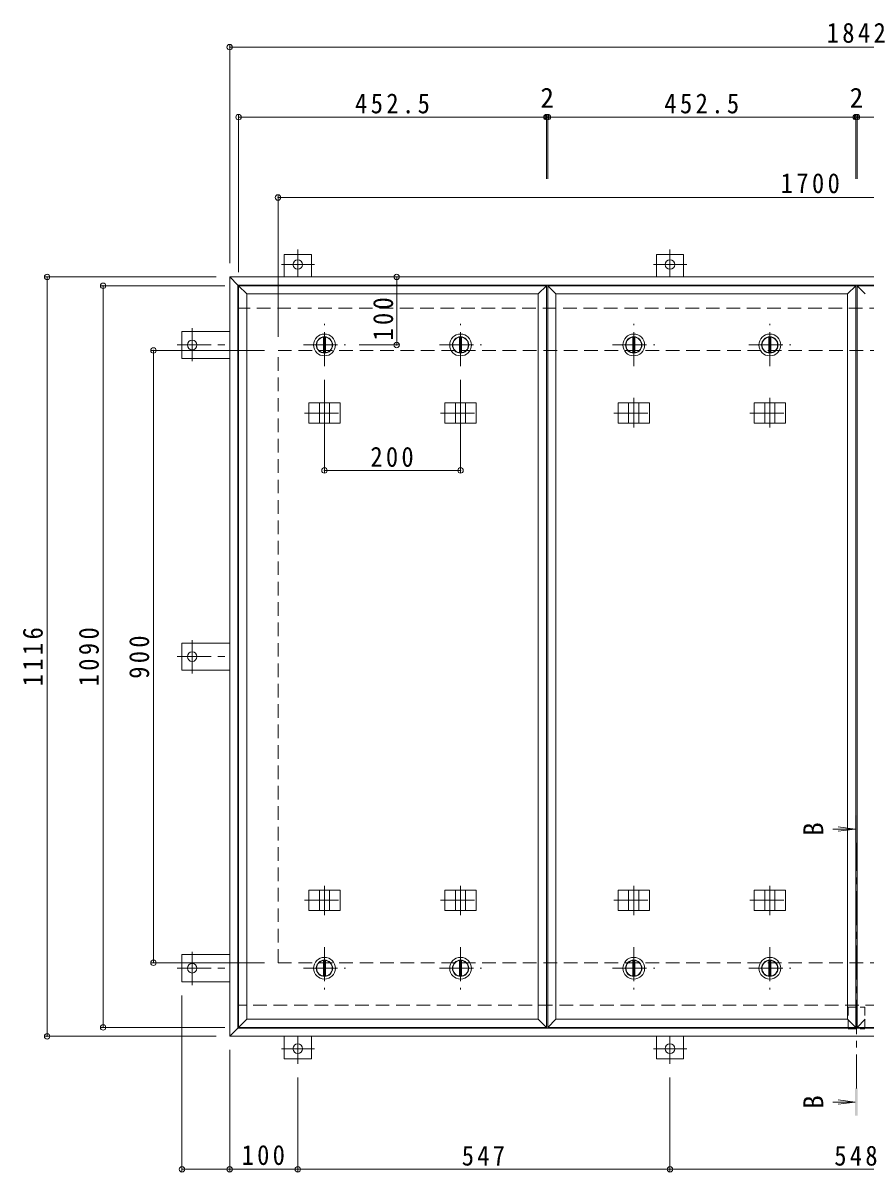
# Model space of a CAD drawing. Units: millimetres at full size, sheet at 1:10. Extents: x -2686 to 2781, y -1962 to 1858.
# Drawn here: x -2686 to -1449, y -277 to 1412 of the extents above; entities that cross this region are included whole.
import ezdxf
from ezdxf.enums import TextEntityAlignment as Align

# ---------------------------------------------------------------- set-up
doc = ezdxf.new("R2010")
doc.units = ezdxf.units.MM
doc.header["$LTSCALE"] = 10
doc.header["$PDMODE"] = 32
doc.header["$PDSIZE"] = 8
for name, pattern in [('CHAIN1', [8, 5, -1, 1, -1]), ('DASHED1', [1.8, 1.2, -0.6]), ('DASHED2', [3, 2, -1])]:
    doc.linetypes.add(name, pattern=pattern)
for name, color, linetype, lineweight in [('0-1_躯体', 2, 'DASHED2', 9), ('0-2_仕上', 4, 'Continuous', 9), ('0-3_建具', 4, 'Continuous', 9), ('0-5_寸法', 7, 'Continuous', 9), ('0-C', 2, 'Continuous', 9), ('0-E', 3, 'Continuous', 9), ('0-F', 7, 'Continuous', 9)]:
    doc.layers.add(name, color=color, linetype=linetype, lineweight=lineweight)
doc.styles.add('ＭＳ ゴシック', font='')
doc.styles.get('ＭＳ ゴシック').set_extended_font_data('MS Gothic')

msp = doc.modelspace()

# ---------------------------------------------------------------- linework, layer by layer
at = {"layer": '0-1_躯体'}
for p, q in [((-552.35, 992.92), (-2370.35, 992.92)), ((-2311.35, 930.92), (-611.35, 930.92)), ((-2311.35, 30.92), (-2311.35, 930.92)), ((-2311.35, 30.92), (-611.35, 30.92)), ((-1007.85, -31.08), (-2370.35, -31.08))]:
    msp.add_line(p, q, dxfattribs=at)
at = {"layer": '0-2_仕上'}
for p, q in [((-2369.35, -64.08), (-2369.35, 1025.92)), ((-2357.35, -52.08), (-2357.35, 1013.92)), ((-1928.85, -52.08), (-1928.85, 1013.92)), ((-1916.85, -64.08), (-1916.85, 1025.92)), ((-1914.85, -64.08), (-1914.85, 1025.92)), ((-1902.85, -52.08), (-1902.85, 1013.92)), ((-1474.35, -52.08), (-1474.35, 1013.92)), ((-1462.35, -64.08), (-1462.35, 1025.92)), ((-1460.35, -64.08), (-1460.35, 1025.92)), ((-1463.35, 227.46), (-1496.12, 227.46)), ((-1463.35, 227.46), (-1488.13, 230.73)), ((-1463.35, 227.46), (-1488.13, 224.2)), ((-1463.35, -173.71), (-1496.12, -173.71)), ((-1463.35, -173.71), (-1488.13, -170.45)), ((-1463.35, -173.71), (-1488.13, -176.97))]:
    msp.add_line(p, q, dxfattribs=at)
at = {"layer": '0-2_仕上', "linetype": 'CHAIN1'}
msp.add_line((-1461.35, -153.71), (-1461.35, 207.46), dxfattribs=at)
at = {"layer": '0-2_仕上'}
for points in [[(-2357.35, 1013.92), (-2369.35, 1025.92), (-1916.85, 1025.92)], [(-2357.35, 1013.92), (-1928.85, 1013.92), (-1916.85, 1025.92)], [(-1902.85, 1013.92), (-1914.85, 1025.92), (-1462.35, 1025.92)], [(-1902.85, 1013.92), (-1474.35, 1013.92), (-1462.35, 1025.92)], [(-1448.35, 1013.92), (-1460.35, 1025.92), (-1007.85, 1025.92)], [(-2357.35, -52.08), (-2369.35, -64.08), (-1916.85, -64.08)], [(-2357.35, -52.08), (-1928.85, -52.08), (-1916.85, -64.08)], [(-1902.85, -52.08), (-1914.85, -64.08), (-1462.35, -64.08)], [(-1902.85, -52.08), (-1474.35, -52.08), (-1462.35, -64.08)], [(-1448.35, -52.08), (-1460.35, -64.08), (-1007.85, -64.08)]]:
    msp.add_lwpolyline(points, dxfattribs=at)
for points in [[(-1459.35, 247.46), (-1463.35, 247.46), (-1459.35, 207.46), (-1463.35, 207.46)], [(-1463.35, -193.71), (-1459.35, -193.71), (-1463.35, -153.71), (-1459.35, -153.71)]]:
    msp.add_solid(points, dxfattribs=at)
at = {"layer": '0-3_建具', "color": 2}
for p, q in [((-2382.35, 1038.92), (-2370.35, 1026.92)), ((-540.35, 1038.92), (-2382.35, 1038.92)), ((-2382.35, -77.08), (-2382.35, 1038.92)), ((-552.35, 1026.92), (-2370.35, 1026.92)), ((-2370.35, -65.08), (-2370.35, 1026.92)), ((-2382.35, -77.08), (-2370.35, -65.08)), ((-552.35, -65.08), (-2370.35, -65.08)), ((-540.35, -77.08), (-2382.35, -77.08))]:
    msp.add_line(p, q, dxfattribs=at)
at = {"layer": '0-3_建具'}
for p, q in [((-2266.19, 853.92), (-2220.01, 853.92)), ((-2266.19, 853.92), (-2266.19, 823.92)), ((-2250.6, 853.92), (-2250.6, 823.92)), ((-2235.6, 853.92), (-2235.6, 823.92)), ((-2220.01, 853.92), (-2220.01, 823.92)), ((-2066.19, 853.92), (-2020.01, 853.92)), ((-2066.19, 853.92), (-2066.19, 823.92)), ((-2050.6, 853.92), (-2050.6, 823.92)), ((-2035.6, 853.92), (-2035.6, 823.92)), ((-2020.01, 853.92), (-2020.01, 823.92)), ((-1811.69, 853.92), (-1765.51, 853.92)), ((-1811.69, 853.92), (-1811.69, 823.92)), ((-1796.1, 853.92), (-1796.1, 823.92)), ((-1781.1, 853.92), (-1781.1, 823.92)), ((-1765.51, 853.92), (-1765.51, 823.92)), ((-1611.69, 853.92), (-1565.51, 853.92)), ((-1611.69, 853.92), (-1611.69, 823.92)), ((-1596.1, 853.92), (-1596.1, 823.92)), ((-1581.1, 853.92), (-1581.1, 823.92)), ((-1565.51, 853.92), (-1565.51, 823.92)), ((-2266.19, 823.92), (-2220.01, 823.92)), ((-2066.19, 823.92), (-2020.01, 823.92)), ((-1811.69, 823.92), (-1765.51, 823.92)), ((-1611.69, 823.92), (-1565.51, 823.92)), ((-2266.19, 137.92), (-2220.01, 137.92)), ((-2266.19, 107.92), (-2266.19, 137.92)), ((-2250.6, 107.92), (-2250.6, 137.92)), ((-2235.6, 107.92), (-2235.6, 137.92)), ((-2220.01, 107.92), (-2220.01, 137.92)), ((-2066.19, 137.92), (-2020.01, 137.92)), ((-2066.19, 107.92), (-2066.19, 137.92)), ((-2050.6, 107.92), (-2050.6, 137.92)), ((-2035.6, 107.92), (-2035.6, 137.92)), ((-2020.01, 107.92), (-2020.01, 137.92)), ((-1811.69, 137.92), (-1765.51, 137.92)), ((-1811.69, 107.92), (-1811.69, 137.92)), ((-1796.1, 107.92), (-1796.1, 137.92)), ((-1781.1, 107.92), (-1781.1, 137.92)), ((-1765.51, 107.92), (-1765.51, 137.92)), ((-1611.69, 137.92), (-1565.51, 137.92)), ((-1611.69, 107.92), (-1611.69, 137.92)), ((-1596.1, 107.92), (-1596.1, 137.92)), ((-1581.1, 107.92), (-1581.1, 137.92)), ((-1565.51, 107.92), (-1565.51, 137.92)), ((-2266.19, 107.92), (-2220.01, 107.92)), ((-2066.19, 107.92), (-2020.01, 107.92)), ((-1811.69, 107.92), (-1765.51, 107.92)), ((-1611.69, 107.92), (-1565.51, 107.92))]:
    msp.add_line(p, q, dxfattribs=at)
at = {"layer": '0-3_建具', "linetype": 'CHAIN1'}
for p, q in [((-2243.1, 861.04), (-2243.1, 817.8)), ((-2043.1, 861.04), (-2043.1, 817.8)), ((-1788.6, 861.04), (-1788.6, 817.8)), ((-1588.6, 861.04), (-1588.6, 817.8)), ((-2272.51, 838.92), (-2213.69, 838.92)), ((-2072.51, 838.92), (-2013.69, 838.92)), ((-1818.01, 838.92), (-1759.19, 838.92)), ((-1618.01, 838.92), (-1559.19, 838.92)), ((-2243.1, 100.81), (-2243.1, 144.04)), ((-2043.1, 100.81), (-2043.1, 144.04)), ((-1788.6, 100.81), (-1788.6, 144.04)), ((-1588.6, 100.81), (-1588.6, 144.04)), ((-2272.51, 122.92), (-2213.69, 122.92)), ((-2072.51, 122.92), (-2013.69, 122.92)), ((-1818.01, 122.92), (-1759.19, 122.92)), ((-1618.01, 122.92), (-1559.19, 122.92))]:
    msp.add_line(p, q, dxfattribs=at)
at = {"layer": '0-5_寸法', "linetype": 'DASHED1'}
for points in [[(-1473.65, -34.28), (-1449.05, -34.28), (-1449.05, -66.28)], [(-1473.65, -34.28), (-1473.65, -66.28), (-1449.05, -66.28)]]:
    msp.add_lwpolyline(points, dxfattribs=at)
at = {"layer": '0-C', "linetype": 'CHAIN1'}
for p, q in [((-2243.1, 907.92), (-2243.1, 969.92)), ((-2043.1, 907.92), (-2043.1, 969.92)), ((-1788.6, 907.92), (-1788.6, 969.92)), ((-1588.6, 907.92), (-1588.6, 969.92)), ((-2274.1, 938.92), (-2212.1, 938.92)), ((-2074.1, 938.92), (-2012.1, 938.92)), ((-1819.6, 938.92), (-1757.6, 938.92)), ((-1619.6, 938.92), (-1557.6, 938.92)), ((-2243.1, 53.92), (-2243.1, -8.08)), ((-2043.1, 53.92), (-2043.1, -8.08)), ((-1788.6, 53.92), (-1788.6, -8.08)), ((-1588.6, 53.92), (-1588.6, -8.08)), ((-2274.1, 22.92), (-2212.1, 22.92)), ((-2074.1, 22.92), (-2012.1, 22.92)), ((-1819.6, 22.92), (-1757.6, 22.92)), ((-1619.6, 22.92), (-1557.6, 22.92))]:
    msp.add_line(p, q, dxfattribs=at)
at = {"layer": '0-C'}
for p, q in [((-2244.6, 950.33), (-2244.6, 927.52)), ((-2241.6, 950.33), (-2241.6, 927.52)), ((-2044.6, 950.33), (-2044.6, 927.52)), ((-2041.6, 950.33), (-2041.6, 927.52)), ((-1790.1, 950.33), (-1790.1, 927.52)), ((-1787.1, 950.33), (-1787.1, 927.52)), ((-1590.1, 950.33), (-1590.1, 927.52)), ((-1587.1, 950.33), (-1587.1, 927.52)), ((-2244.6, 11.52), (-2244.6, 34.33)), ((-2241.6, 11.52), (-2241.6, 34.33)), ((-2044.6, 11.52), (-2044.6, 34.33)), ((-2041.6, 11.52), (-2041.6, 34.33)), ((-1790.1, 11.52), (-1790.1, 34.33)), ((-1787.1, 11.52), (-1787.1, 34.33)), ((-1590.1, 11.52), (-1590.1, 34.33)), ((-1587.1, 11.52), (-1587.1, 34.33))]:
    msp.add_line(p, q, dxfattribs=at)
for centre, radius in [((-2243.1, 938.92), 16), ((-2243.1, 938.92), 12), ((-2243.1, 938.92), 11.5), ((-2043.1, 938.92), 16), ((-2043.1, 938.92), 12), ((-2043.1, 938.92), 11.5), ((-1788.6, 938.92), 16), ((-1788.6, 938.92), 12), ((-1788.6, 938.92), 11.5), ((-1588.6, 938.92), 16), ((-1588.6, 938.92), 12), ((-1588.6, 938.92), 11.5), ((-2243.1, 22.92), 16), ((-2243.1, 22.92), 12), ((-2243.1, 22.92), 11.5), ((-2043.1, 22.92), 16), ((-2043.1, 22.92), 12), ((-2043.1, 22.92), 11.5), ((-1788.6, 22.92), 16), ((-1788.6, 22.92), 12), ((-1788.6, 22.92), 11.5), ((-1588.6, 22.92), 16), ((-1588.6, 22.92), 12), ((-1588.6, 22.92), 11.5)]:
    msp.add_circle(centre, radius, dxfattribs=at)
at = {"layer": '0-E'}
for p, q in [((-2302.35, 1038.92), (-2302.35, 1072.12)), ((-2262.35, 1072.12), (-2302.35, 1072.12)), ((-2262.35, 1038.92), (-2262.35, 1072.12)), ((-1715.35, 1072.12), (-1755.35, 1072.12)), ((-1755.35, 1038.92), (-1755.35, 1072.12)), ((-1715.35, 1038.92), (-1715.35, 1072.12)), ((-2382.35, 958.92), (-2452.55, 958.92)), ((-2452.55, 958.92), (-2452.55, 918.92)), ((-2382.35, 918.92), (-2452.55, 918.92)), ((-2382.35, 500.92), (-2452.55, 500.92)), ((-2452.55, 460.92), (-2452.55, 500.92)), ((-2382.35, 460.92), (-2452.55, 460.92)), ((-2382.35, 42.92), (-2452.55, 42.92)), ((-2452.55, 2.92), (-2452.55, 42.92)), ((-2382.35, 2.92), (-2452.55, 2.92)), ((-2302.35, -77.08), (-2302.35, -110.28)), ((-2262.35, -77.08), (-2262.35, -110.28)), ((-1755.35, -77.08), (-1755.35, -110.28)), ((-1715.35, -77.08), (-1715.35, -110.28)), ((-2262.35, -110.28), (-2302.35, -110.28)), ((-1715.35, -110.28), (-1755.35, -110.28))]:
    msp.add_line(p, q, dxfattribs=at)
at = {"layer": '0-E', "linetype": 'CHAIN1'}
for p, q in [((-2282.35, 1079.28), (-2282.35, 1039.12)), ((-1735.35, 1079.28), (-1735.35, 1039.12)), ((-2257.51, 1057.12), (-2306.39, 1057.12)), ((-1710.51, 1057.12), (-1759.4, 1057.12)), ((-2437.55, 963.76), (-2437.55, 914.88)), ((-2459.71, 938.92), (-2382.35, 938.92)), ((-2437.55, 456.08), (-2437.55, 504.97)), ((-2459.71, 480.92), (-2382.35, 480.92)), ((-2437.55, -1.92), (-2437.55, 46.97)), ((-2459.71, 22.92), (-2382.35, 22.92)), ((-2282.35, -117.43), (-2282.35, -77.28)), ((-1735.35, -117.43), (-1735.35, -77.28)), ((-2257.51, -95.28), (-2306.39, -95.28)), ((-1710.51, -95.28), (-1759.39, -95.28))]:
    msp.add_line(p, q, dxfattribs=at)
at = {"layer": '0-E'}
for centre in [(-2282.35, 1057.12), (-1735.35, 1057.12), (-2437.55, 938.92), (-2437.55, 480.92), (-2437.55, 22.92), (-2282.35, -95.28), (-1735.35, -95.28)]:
    msp.add_circle(centre, 7, dxfattribs=at)
at = {"layer": '0-F'}
for p, q in [((-2382.35, 1379.64), (-2382.35, 1058.92)), ((-2382.35, 1376.64), (-540.35, 1376.64)), ((-2369.35, 1276.84), (-2369.35, 1045.92)), ((-2369.35, 1273.84), (-1916.85, 1273.84)), ((-1916.85, 1276.84), (-1916.85, 1183.18)), ((-1916.85, 1273.84), (-1914.85, 1273.84)), ((-1914.85, 1276.84), (-1914.85, 1183.18)), ((-1914.85, 1273.84), (-1462.35, 1273.84)), ((-1462.35, 1276.84), (-1462.35, 1183.18)), ((-1462.35, 1273.84), (-1460.35, 1273.84)), ((-1460.35, 1276.84), (-1460.35, 1183.18)), ((-1460.35, 1273.84), (-1007.85, 1273.84)), ((-2311.35, 1158.64), (-2311.35, 950.92)), ((-2311.35, 1155.64), (-611.35, 1155.64)), ((-2653.72, 1038.92), (-2402.35, 1038.92)), ((-2650.72, 1038.92), (-2650.72, -77.08)), ((-2136.96, 1038.92), (-2136.96, 938.92)), ((-2571.4, 1025.92), (-2389.35, 1025.92)), ((-2568.4, -64.08), (-2568.4, 1025.92)), ((-2497.47, 930.92), (-2331.35, 930.92)), ((-2494.47, 30.92), (-2494.47, 930.92)), ((-2133.96, 938.92), (-2192.1, 938.92)), ((-2243.1, 751.49), (-2243.1, 887.92)), ((-2043.1, 751.49), (-2043.1, 887.92)), ((-2243.1, 754.49), (-2043.1, 754.49)), ((-2497.47, 30.92), (-2331.35, 30.92)), ((-2452.55, -275.53), (-2452.55, -17.08)), ((-2571.4, -64.08), (-2389.35, -64.08)), ((-2653.72, -77.08), (-2402.35, -77.08)), ((-2382.35, -275.53), (-2382.35, -97.08)), ((-2282.35, -275.53), (-2282.35, -137.43)), ((-1735.35, -275.53), (-1735.35, -137.43)), ((-2452.55, -272.53), (-2382.35, -272.53)), ((-2382.35, -272.53), (-2282.35, -272.53)), ((-2282.35, -272.53), (-1735.35, -272.53)), ((-1735.35, -272.53), (-1187.35, -272.53))]:
    msp.add_line(p, q, dxfattribs=at)
for p in [(-2382.35, 1376.64), (-2369.35, 1273.84), (-1916.85, 1273.84), (-1914.85, 1273.84), (-1462.35, 1273.84), (-1460.35, 1273.84), (-2311.35, 1155.64), (-2650.72, 1038.92), (-2136.96, 1038.92), (-2568.4, 1025.92), (-2494.47, 930.92), (-2136.96, 938.92), (-2243.1, 754.49), (-2043.1, 754.49), (-2494.47, 30.92), (-2568.4, -64.08), (-2650.72, -77.08), (-2452.55, -272.53), (-2382.35, -272.53), (-2282.35, -272.53), (-1735.35, -272.53)]:
    msp.add_point(p, dxfattribs=at)

# ---------------------------------------------------------------- texts
at = {"layer": '0-5_寸法', "color": 2, "style": 'ＭＳ ゴシック'}
for p in [(-1501.21, 217.46), (-1501.21, -183.71)]:
    msp.add_text('B', height=29.33, rotation=90, dxfattribs=at).set_placement(p, align=Align.BOTTOM_LEFT)
at = {"layer": '0-F', "color": 2, "style": 'ＭＳ ゴシック'}
for p in [(-1925.85, 1278.84), (-1471.35, 1278.84)]:
    msp.add_text('2', height=29.33, dxfattribs=at).set_placement(p, align=Align.BOTTOM_LEFT)
at = {"layer": '0-F', "color": 2, "char_height": 29.33, "attachment_point": 7, "style": 'ＭＳ ゴシック'}
for s, insert in [('\\T1.28;\\W0.9;1842', (-1505.1, 1382.64)), ('\\T1.28;\\W0.9;452.5', (-2198.1, 1278.84)), ('\\T1.28;\\W0.9;452.5', (-1743.6, 1278.84)), ('\\T1.28;\\W0.9;1700', (-1572.65, 1161.64)), ('\\T1.27;\\W0.9;200', (-2175.6, 759.49)), ('\\T1.27;\\W0.9;100', (-2364.85, -266.53)), ('\\T1.27;\\W0.9;547', (-2041.35, -267.53)), ('\\T1.27;\\W0.9;548', (-1493.85, -267.53))]:
    msp.add_mtext(s, dxfattribs=dict(at, insert=insert))
at = {"layer": '0-F', "color": 2, "char_height": 29.33, "attachment_point": 7, "rotation": 90, "style": 'ＭＳ ゴシック'}
for s, insert in [('\\T1.27;\\W0.9;100', (-2141.96, 945.44)), ('\\T1.28;\\W0.9;1116', (-2656.72, 437.17)), ('\\T1.28;\\W0.9;1090', (-2574.4, 437.17)), ('\\T1.27;\\W0.9;900', (-2500.47, 448.42))]:
    msp.add_mtext(s, dxfattribs=dict(at, insert=insert))

doc.saveas('drawing.dxf')
